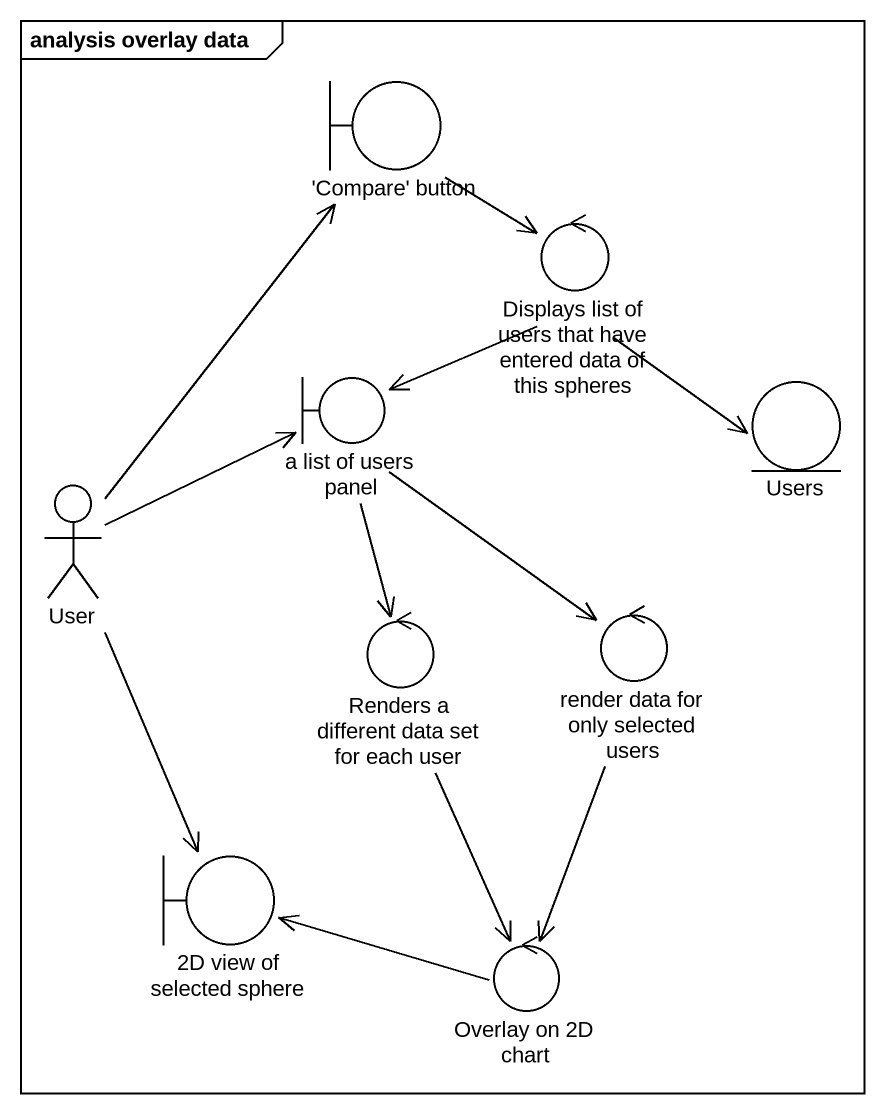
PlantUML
@startuml
mainframe analysis overlay data
boundary "'Compare' button" as Compare_button
control "Displays list of users that have entered data of this spheres" as Displays_list_of_users_that
boundary "a list of users panel" as a_list_of_users_panel
entity Users
actor User
control "Renders a different data set for each user" as Renders_a_different_data
control "render data for only selected users" as render_data_for_only
boundary "2D view of selected sphere" as b2D_view_of_selected_sphere
control "Overlay on 2D chart" as Overlay_on_2D_chart
Compare_button --> Displays_list_of_users_that
Displays_list_of_users_that -left-> a_list_of_users_panel
Displays_list_of_users_that -right-> Users
a_list_of_users_panel --> Renders_a_different_data
a_list_of_users_panel --> render_data_for_only
User -up-> Compare_button
User -right-> a_list_of_users_panel
User --> b2D_view_of_selected_sphere
Renders_a_different_data --> Overlay_on_2D_chart
render_data_for_only --> Overlay_on_2D_chart
Overlay_on_2D_chart -left-> b2D_view_of_selected_sphere
@enduml
